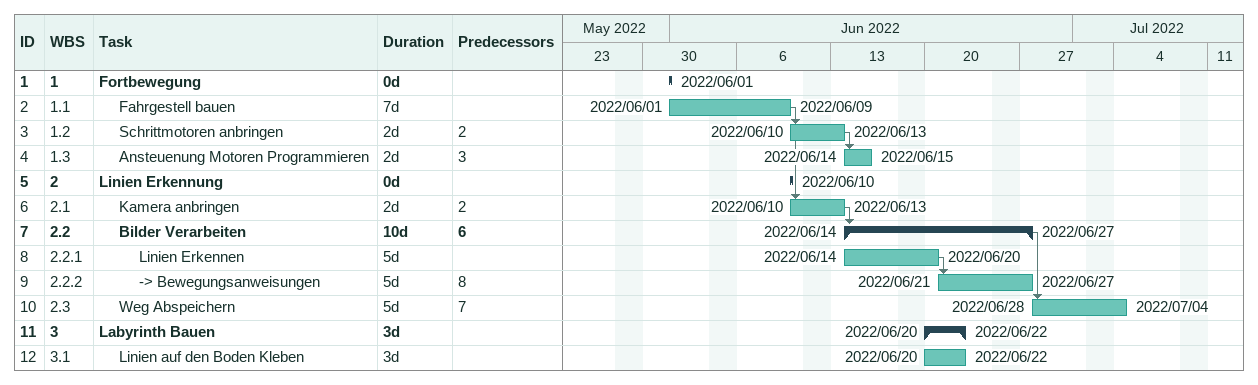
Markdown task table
| ID | WBS | Task | Duration | Start | Finish | Predecessors |
|---|---|---|---|---|---|---|
| 1 | 1 | **Fortbewegung** | 0d | 2022-06-01 | 2022-06-01 |  |
| 2 | 1.1 | Fahrgestell bauen | 7d | 2022-06-01 | 2022-06-09 |  |
| 3 | 1.2 | Schrittmotoren anbringen | 2d | 2022-06-10 | 2022-06-13 | 2 |
| 4 | 1.3 | Ansteuenung Motoren Programmieren | 2d | 2022-06-14 | 2022-06-15 | 3 |
| 5 | 2 | **Linien Erkennung** | 0d | 2022-06-10 | 2022-06-10 |  |
| 6 | 2.1 | Kamera anbringen | 2d | 2022-06-10 | 2022-06-13 | 2 |
| 7 | 2.2 | **Bilder Verarbeiten** | 10d | 2022-06-14 | 2022-06-27 | 6 |
| 8 | 2.2.1 | Linien Erkennen | 5d | 2022-06-14 | 2022-06-20 |  |
| 9 | 2.2.2 | -> Bewegungsanweisungen | 5d | 2022-06-21 | 2022-06-27 | 8 |
| 10 | 2.3 | Weg Abspeichern | 5d | 2022-06-28 | 2022-07-04 | 7 |
| 11 | 3 | **Labyrinth Bauen** | 3d | 2022-06-20 | 2022-06-22 |  |
| 12 | 3.1 | Linien auf den Boden Kleben | 3d | 2022-06-20 | 2022-06-22 |  |
